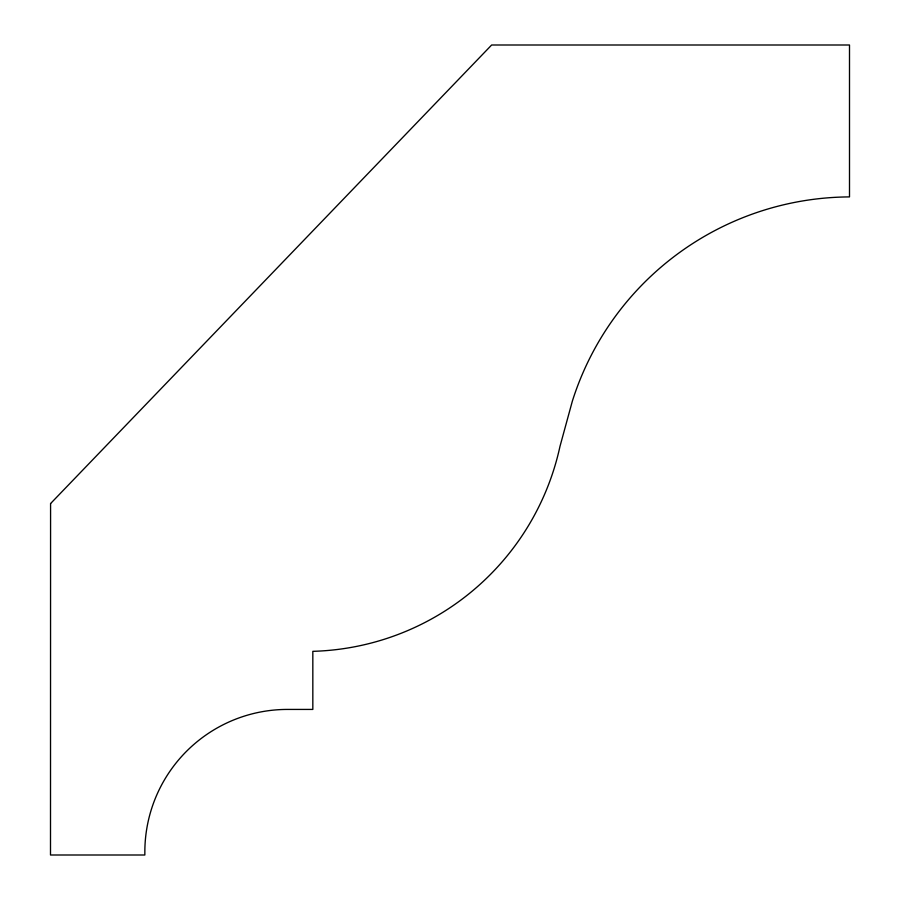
<?xml version="1.0" encoding="UTF-8"?>
<svg xmlns="http://www.w3.org/2000/svg" width="900" height="900" viewBox="0 0 900 900"><rect width="100%" height="100%" fill="white"/><g stroke="black" fill="none" stroke-linecap="round" stroke-linejoin="round"><path stroke-width="1.35" d="M50.58 503.55L50.501 855L144.844 855L144.844 852.053A142.627 142.627 0 0 1 287.471 709.425L312.829 709.425L312.829 651.33A260.257 260.257 0 0 0 559.969 446.434L572.355 401.13A292.309 292.309 0 0 1 849.499 196.909L849.499 45L491.647 45L50.58 503.55"/></g></svg>
